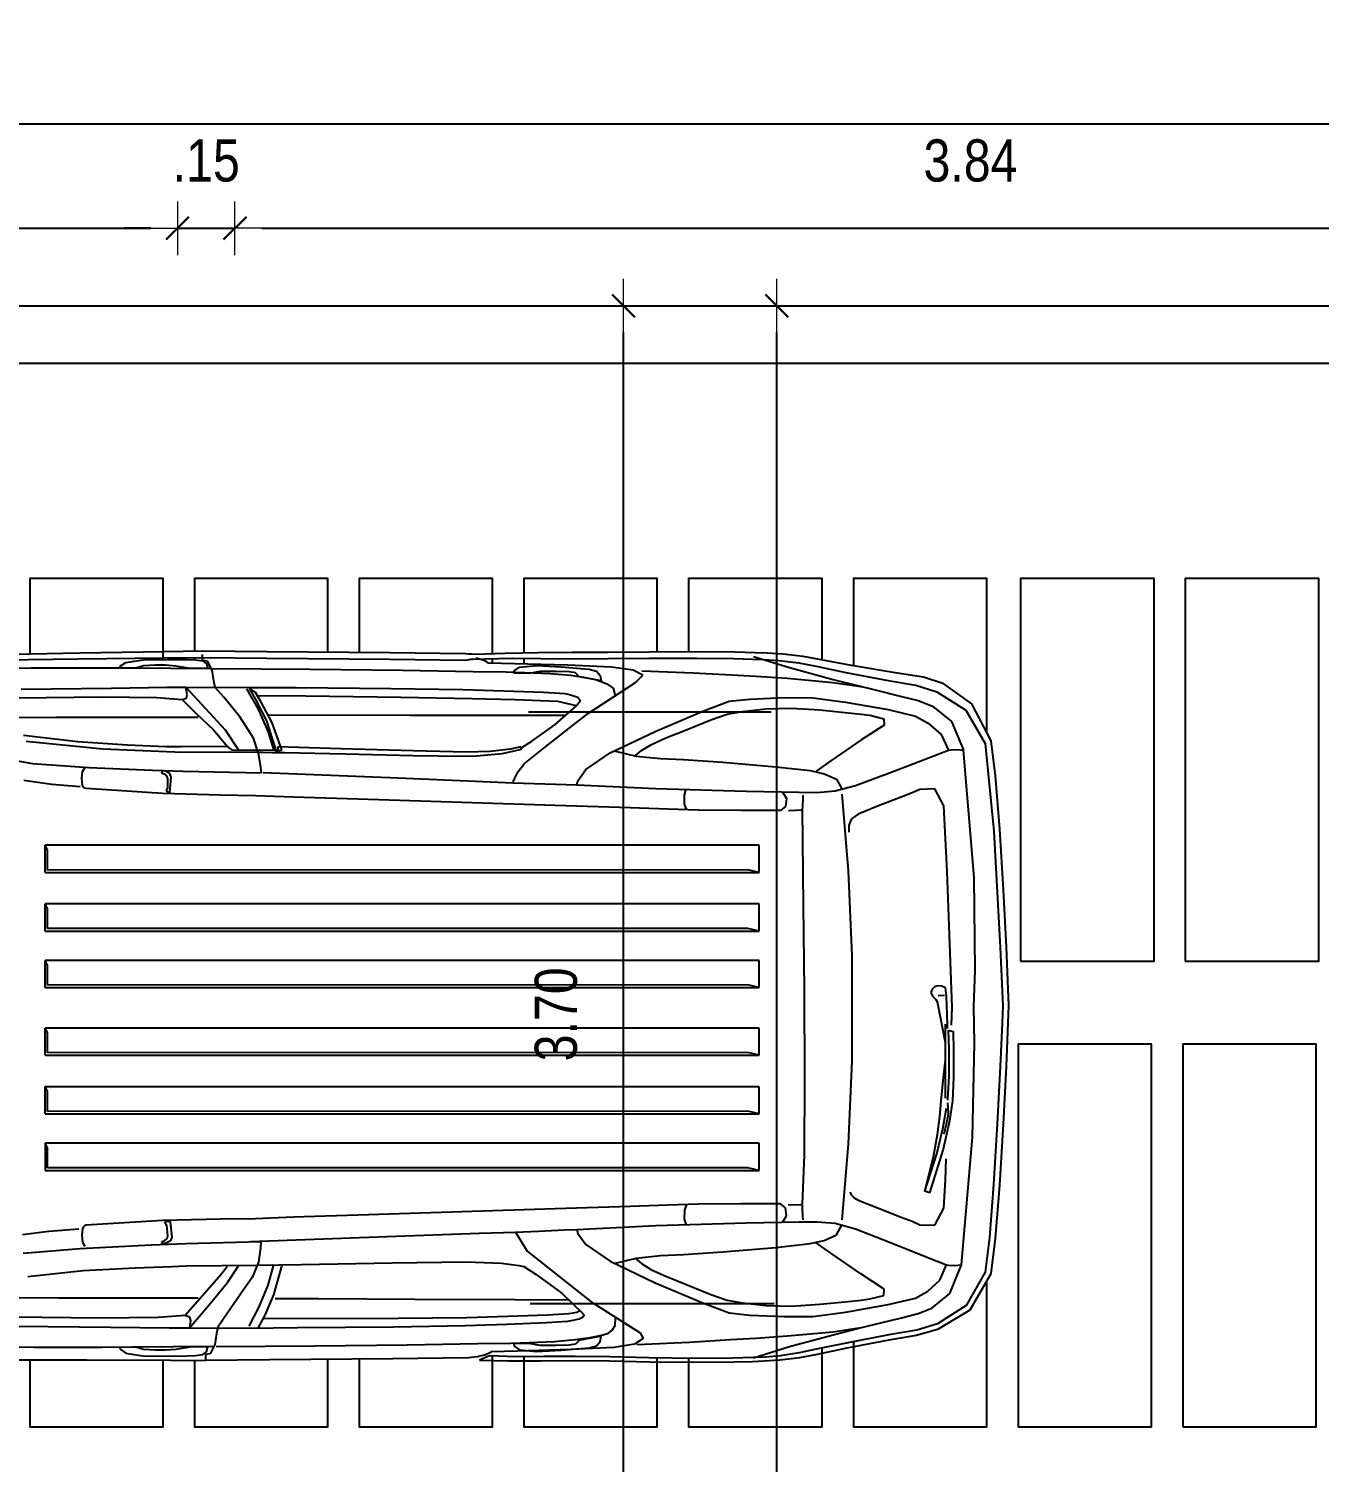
# Model space of a CAD drawing. Header units: millimetres. Extents: x -178 to 521, y -135 to 750.
# Drawn here: x -50.094 to -46.725, y 719.467 to 723.21 of the extents above; entities that cross this region are included whole.
import ezdxf

# ---------------------------------------------------------------- set-up
doc = ezdxf.new("R2010")
doc.units = ezdxf.units.MM
doc.header["$LTSCALE"] = 20
doc.header["$MEASUREMENT"] = 0
doc.header["$PDSIZE"] = -5
doc.layers.get('0').update_dxf_attribs({"linetype": 'CONTINUOUS'})
doc.layers.get('Defpoints').update_dxf_attribs({"linetype": 'CONTINUOUS'})
doc.layers.add('AR-ALV', color=5, linetype='CONTINUOUS')
doc.layers.add('COTA', color=7, linetype='CONTINUOUS')
doc.layers.add('E-Pen-C', color=4, linetype='CONTINUOUS', lineweight=15)
doc.layers.add('E-Pen-G', color=3, linetype='CONTINUOUS', lineweight=30)
doc.styles.add('F2', font='ARIALN.TTF')
doc.dimstyles.new('DIMENSION-1', dxfattribs={"dimtxt": 0.11, "dimasz": 0.07, "dimexe": 1, "dimexo": 0, "dimgap": 0.12, "dimtad": 1, "dimzin": 7, "dimdsep": 46, "dimtxsty": 'F2', "dimblk1": 'TRACO', "dimblk2": 'TRACO', "dimsah": 1, "dimcen": 1, "dimse1": 1, "dimse2": 1, "dimclrd": 256, "dimclre": 256, "dimclrt": 6, "dimadec": 0, "dimazin": 0, "dimtfac": 1, "dimtix": 1, "dimtmove": 2, "dimatfit": 3, "dimldrblk": 'TRACO', "dimfxl": 1, "dimtolj": 1, "dimtzin": 0, "dimarcsym": 0})

# ---------------------------------------------------------------- blocks, each defined once
blk = doc.blocks.new('TRACO')
at = {"layer": 'E-Pen-C'}
for p, q in [((0, 1), (0, -1)), ((-1, 0), (1, 0))]:
    blk.add_line(p, q, dxfattribs=at)
at = {"layer": 'E-Pen-G'}
blk.add_line((-0.424, -0.424), (0.424, 0.424), dxfattribs=at)
blk = doc.blocks.new('*D277')
at = {"linetype": 'Continuous', "lineweight": -2}
blk.add_line((-48.5409, 718.8567), (-48.5409, 722.4167), dxfattribs=at)
at = {"layer": 'Defpoints', "color": 0, "linetype": 'Continuous'}
for p in [(-51.1813, 722.4867), (-48.5409, 722.4867), (-49.5554, 718.7867)]:
    blk.add_point(p, dxfattribs=at)
at = {"linetype": 'Continuous', "lineweight": -2, "xscale": 0.07, "yscale": 0.07, "zscale": 0.07}
for p, rotation in [((-48.5409, 722.4867), 90), ((-48.5409, 718.7867), 270)]:
    blk.add_blockref('TRACO', p, dxfattribs=dict(at, rotation=rotation))
at = {"color": 6, "linetype": 'Continuous', "insert": (-48.7171, 720.6367), "char_height": 0.11, "attachment_point": 5, "rotation": 90, "style": 'F2'}
blk.add_mtext('\\A1;3.70', dxfattribs=at)
blk = doc.blocks.new('*D278')
at = {"linetype": 'Continuous', "lineweight": -2}
blk.add_line((-48.1412, 715.5567), (-48.1412, 722.4167), dxfattribs=at)
at = {"layer": 'Defpoints', "color": 0, "linetype": 'Continuous'}
for p in [(-49.7888, 722.4867), (-48.1412, 722.4867), (-49.5554, 715.4867)]:
    blk.add_point(p, dxfattribs=at)
at = {"linetype": 'Continuous', "lineweight": -2, "xscale": 0.07, "yscale": 0.07, "zscale": 0.07}
for p, rotation in [((-48.1412, 722.4867), 90), ((-48.1412, 715.4867), 270)]:
    blk.add_blockref('TRACO', p, dxfattribs=dict(at, rotation=rotation))
at = {"color": 6, "linetype": 'Continuous', "insert": (-48.3174, 718.9867), "char_height": 0.11, "attachment_point": 5, "rotation": 90, "style": 'F2'}
blk.add_mtext('\\A1;7.00', dxfattribs=at)
blk = doc.blocks.new('*D298')
at = {"linetype": 'Continuous', "lineweight": -2}
blk.add_line((-52.8354, 722.6891), (-49.7754, 722.6891), dxfattribs=at)
at = {"layer": 'Defpoints', "color": 0, "linetype": 'Continuous'}
for p in [(-49.7054, 722.6891), (-52.9054, 720.8367), (-49.7054, 718.6367)]:
    blk.add_point(p, dxfattribs=at)
at = {"linetype": 'Continuous', "lineweight": -2, "xscale": 0.07, "yscale": 0.07, "zscale": 0.07, "rotation": 180}
blk.add_blockref('TRACO', (-52.9054, 722.6891), dxfattribs=at)
at = {"linetype": 'Continuous', "lineweight": -2, "xscale": 0.07, "yscale": 0.07, "zscale": 0.07}
blk.add_blockref('TRACO', (-49.7054, 722.6891), dxfattribs=at)
at = {"color": 6, "linetype": 'Continuous', "insert": (-51.3054, 722.8652), "char_height": 0.11, "attachment_point": 5, "style": 'F2'}
blk.add_mtext('\\A1;3.20', dxfattribs=at)
blk = doc.blocks.new('*D299')
at = {"linetype": 'Continuous', "lineweight": -2}
for p, q in [((-49.7754, 722.6891), (-49.8454, 722.6891)), ((-49.7054, 722.6891), (-49.5554, 722.6891)), ((-49.4854, 722.6891), (-49.4154, 722.6891))]:
    blk.add_line(p, q, dxfattribs=at)
at = {"layer": 'Defpoints', "color": 0, "linetype": 'Continuous'}
for p in [(-49.5554, 722.6891), (-49.5554, 718.7867), (-49.7054, 718.6367)]:
    blk.add_point(p, dxfattribs=at)
at = {"linetype": 'Continuous', "lineweight": -2, "xscale": 0.07, "yscale": 0.07, "zscale": 0.07}
blk.add_blockref('TRACO', (-49.7054, 722.6891), dxfattribs=at)
at = {"linetype": 'Continuous', "lineweight": -2, "xscale": 0.07, "yscale": 0.07, "zscale": 0.07, "rotation": 180}
blk.add_blockref('TRACO', (-49.5554, 722.6891), dxfattribs=at)
at = {"color": 6, "linetype": 'Continuous', "insert": (-49.6304, 722.8652), "char_height": 0.11, "attachment_point": 5, "style": 'F2'}
blk.add_mtext('\\A1;.15', dxfattribs=at)
blk = doc.blocks.new('*D300')
at = {"linetype": 'Continuous', "lineweight": -2}
blk.add_line((-49.4854, 722.6891), (-45.7854, 722.6891), dxfattribs=at)
at = {"layer": 'Defpoints', "color": 0, "linetype": 'Continuous'}
for p in [(-45.7154, 722.6891), (-45.7154, 722.0867), (-49.5554, 718.7867)]:
    blk.add_point(p, dxfattribs=at)
at = {"linetype": 'Continuous', "lineweight": -2, "xscale": 0.07, "yscale": 0.07, "zscale": 0.07, "rotation": 180}
blk.add_blockref('TRACO', (-49.5554, 722.6891), dxfattribs=at)
at = {"linetype": 'Continuous', "lineweight": -2, "xscale": 0.07, "yscale": 0.07, "zscale": 0.07}
blk.add_blockref('TRACO', (-45.7154, 722.6891), dxfattribs=at)
at = {"color": 6, "linetype": 'Continuous', "insert": (-47.6354, 722.8652), "char_height": 0.11, "attachment_point": 5, "style": 'F2'}
blk.add_mtext('\\A1;3.84', dxfattribs=at)
blk = doc.blocks.new('*D316')
at = {"linetype": 'Continuous', "lineweight": -2}
blk.add_line((-70.1454, 722.9617), (-45.2854, 722.9617), dxfattribs=at)
at = {"layer": 'Defpoints', "color": 0, "linetype": 'Continuous'}
for p in [(-45.2154, 722.9617), (-70.2154, 722.4867), (-45.2154, 722.4867)]:
    blk.add_point(p, dxfattribs=at)
at = {"linetype": 'Continuous', "lineweight": -2, "xscale": 0.07, "yscale": 0.07, "zscale": 0.07, "rotation": 180}
blk.add_blockref('TRACO', (-70.2154, 722.9617), dxfattribs=at)
at = {"linetype": 'Continuous', "lineweight": -2, "xscale": 0.07, "yscale": 0.07, "zscale": 0.07}
blk.add_blockref('TRACO', (-45.2154, 722.9617), dxfattribs=at)
at = {"color": 6, "linetype": 'Continuous', "insert": (-56.5654, 723.1379), "char_height": 0.11, "attachment_point": 5, "style": 'F2'}
blk.add_mtext('\\A1;25.00', dxfattribs=at)
blk = doc.blocks.new('Austin Mini dessus')
at = {"color": 8, "flags": 128}
for points in [[(1.3693, 3.7967), (1.6304, 3.7968)], [(1.6304, 3.7968), (1.8484, 3.7979)], [(1.7313, 3.7792), (1.7757, 3.7861)], [(1.7757, 3.7861), (1.8394, 3.7873)], [(1.8394, 3.7873), (1.8918, 3.7867)], [(1.8484, 3.7979), (1.9397, 3.7986)], [(1.8918, 3.7867), (1.9135, 3.786)], [(1.9135, 3.786), (1.9326, 3.7832)], [(1.9326, 3.7832), (1.942, 3.7759)], [(2.1078, 3.7972), (1.9397, 3.7986)], [(1.9397, 3.7828), (1.9397, 3.798)], [(1.952, 3.781), (1.9397, 3.7828)], [(1.9641, 3.7571), (1.952, 3.781)], [(2.4284, 3.7942), (2.1078, 3.7972)], [(2.6259, 3.7916), (2.4284, 3.7942)], [(2.6343, 3.7911), (2.6259, 3.7916)], [(2.642, 3.7903), (2.6343, 3.7911)], [(2.649, 3.7893), (2.642, 3.7903)], [(2.6704, 3.7837), (2.649, 3.7893)], [(2.6551, 3.7981), (2.7306, 3.7997)], [(2.6814, 3.7868), (2.6551, 3.7981)], [(2.6822, 3.7782), (2.6704, 3.7837)], [(2.7507, 3.7887), (2.6814, 3.7868)], [(2.7306, 3.7997), (2.8147, 3.7991)], [(2.8237, 3.7886), (2.7507, 3.7887)], [(2.8147, 3.7991), (2.9021, 3.7984)], [(2.9048, 3.7882), (2.8237, 3.7886)], [(2.9021, 3.7984), (2.9944, 3.7997)], [(2.9951, 3.7894), (2.9048, 3.7882)], [(2.9944, 3.7997), (3.0997, 3.8021)], [(3.0966, 3.7917), (2.9951, 3.7894)], [(3.2164, 3.793), (3.0966, 3.7917)], [(3.0997, 3.8021), (3.2215, 3.8034)], [(3.316, 3.7921), (3.2164, 3.793)], [(3.2215, 3.8034), (3.3188, 3.8025)], [(3.3693, 3.7904), (3.316, 3.7921)], [(3.3188, 3.8025), (3.3675, 3.8008)], [(3.3675, 3.8008), (3.3972, 3.7998)], [(3.4015, 3.7895), (3.3693, 3.7904)], [(3.3706, 3.7916), (3.4639, 3.7624)], [(3.3972, 3.7998), (3.439, 3.7972)], [(3.4406, 3.7862), (3.4015, 3.7895)], [(3.439, 3.7972), (3.4912, 3.7905)], [(3.4894, 3.7783), (3.4406, 3.7862)], [(3.4912, 3.7905), (3.5375, 3.7819)], [(3.5375, 3.7819), (3.6147, 3.7659)], [(1.3135, 3.7616), (1.4923, 3.7636)], [(1.4923, 3.7636), (1.6691, 3.7637)], [(1.6691, 3.7637), (1.7492, 3.7633)], [(1.716, 3.7644), (1.717, 3.7694)], [(1.7576, 3.764), (1.716, 3.7644)], [(1.717, 3.7694), (1.7313, 3.7792)], [(1.7492, 3.7633), (1.9626, 3.7616)], [(1.7781, 3.7702), (1.7576, 3.764)], [(1.8082, 3.7719), (1.7781, 3.7702)], [(1.8354, 3.7719), (1.8082, 3.7719)], [(1.8622, 3.7696), (1.8354, 3.7719)], [(1.8896, 3.7653), (1.8622, 3.7696)], [(1.9022, 3.763), (1.8896, 3.7653)], [(1.9455, 3.763), (1.9022, 3.763)], [(1.942, 3.7759), (1.9455, 3.763)], [(1.9688, 3.7285), (1.9641, 3.7571)], [(1.9674, 3.7618), (2.2252, 3.7604)], [(2.2252, 3.7604), (2.4664, 3.7574)], [(2.4664, 3.7574), (2.6503, 3.7544)], [(2.6503, 3.7544), (2.7365, 3.753)], [(2.6858, 3.7757), (2.6822, 3.7782)], [(2.7538, 3.7741), (2.6858, 3.7757)], [(2.7365, 3.753), (2.7855, 3.7519)], [(2.7449, 3.7554), (2.7458, 3.7609)], [(2.7845, 3.7544), (2.7449, 3.7554)], [(2.7458, 3.7609), (2.7598, 3.7709)], [(2.8931, 3.7702), (2.7538, 3.7741)], [(2.7598, 3.7709), (2.8041, 3.7753)], [(2.8122, 3.7594), (2.7845, 3.7544)], [(2.7855, 3.7519), (2.851, 3.7488)], [(2.8041, 3.7753), (2.8678, 3.772)], [(2.8551, 3.7596), (2.8122, 3.7594)], [(2.851, 3.7488), (2.9058, 3.7442)], [(2.8891, 3.7588), (2.8551, 3.7596)], [(2.8678, 3.772), (2.9199, 3.7677)], [(2.9053, 3.7556), (2.8891, 3.7588)], [(3.0069, 3.7651), (2.8931, 3.7702)], [(2.9118, 3.7497), (2.9053, 3.7556)], [(2.9058, 3.7442), (2.9441, 3.7386)], [(2.913, 3.7465), (2.9118, 3.7497)], [(2.9725, 3.7349), (2.913, 3.7465)], [(2.9199, 3.7677), (2.9416, 3.7655)], [(2.9416, 3.7655), (2.9606, 3.76)], [(2.9606, 3.76), (2.9698, 3.7493)], [(2.9698, 3.7493), (2.9725, 3.7349)], [(3.0599, 3.7557), (3.0069, 3.7651)], [(3.0819, 3.7412), (3.0599, 3.7557)], [(3.0661, 3.7568), (3.2036, 3.7505)], [(3.2036, 3.7505), (3.3106, 3.7441)], [(3.3106, 3.7441), (3.3759, 3.7402)], [(3.4639, 3.7624), (3.5784, 3.7316)], [(3.5334, 3.7691), (3.4894, 3.7783)], [(3.6119, 3.753), (3.5334, 3.7691)], [(3.7239, 3.7317), (3.6119, 3.753)], [(3.6147, 3.7659), (3.7245, 3.7448)], [(3.7245, 3.7448), (3.7958, 3.7324)], [(1.4484, 3.7087), (1.6921, 3.7115)], [(1.6921, 3.7115), (1.8449, 3.713)], [(1.8449, 3.713), (1.8979, 3.7134)], [(1.8979, 3.7134), (2.0543, 3.714)], [(1.8979, 3.7134), (1.9484, 3.6539)], [(1.9009, 3.6943), (1.8979, 3.7134)], [(1.9715, 3.7117), (1.9688, 3.7285)], [(1.9964, 3.6756), (1.9715, 3.7117)], [(2.0537, 3.7091), (2.0796, 3.6584)], [(2.0543, 3.714), (2.1798, 3.7129)], [(2.094, 3.6816), (2.0773, 3.7122)], [(2.1798, 3.7129), (2.4309, 3.7103)], [(2.4309, 3.7103), (2.6188, 3.7069)], [(2.6188, 3.7069), (2.7259, 3.7034)], [(2.9441, 3.7386), (2.9744, 3.7329)], [(2.9469, 3.6452), (3.0743, 3.7267)], [(2.9744, 3.7329), (2.9916, 3.7274)], [(2.9916, 3.7274), (3.001, 3.7198)], [(3.001, 3.7198), (3.0087, 3.7071)], [(3.0087, 3.7071), (3.01, 3.6884)], [(3.0743, 3.7267), (3.0819, 3.7412)], [(3.3759, 3.7402), (3.4593, 3.7344)], [(3.4593, 3.7344), (3.5777, 3.7235)], [(3.5777, 3.7235), (3.6563, 3.7118)], [(3.5784, 3.7316), (3.6421, 3.7153)], [(3.6421, 3.7153), (3.6846, 3.7048)], [(3.7964, 3.7192), (3.7239, 3.7317)], [(3.7958, 3.7324), (3.8536, 3.716)], [(3.8504, 3.7028), (3.7964, 3.7192)], [(3.8536, 3.716), (3.9358, 3.6662)], [(1.4355, 3.6849), (1.6643, 3.6871)], [(1.6643, 3.6871), (1.816, 3.6859)], [(1.816, 3.6859), (1.8868, 3.6804)], [(1.8868, 3.6804), (1.8979, 3.6843)], [(1.8868, 3.6804), (1.9382, 3.6219)], [(1.8979, 3.6843), (1.9009, 3.6943)], [(2.0389, 3.6143), (1.9964, 3.6756)], [(2.0918, 3.6884), (2.2083, 3.6887)], [(2.1175, 3.6272), (2.094, 3.6816)], [(2.2083, 3.6887), (2.4426, 3.6885)], [(2.4426, 3.6885), (2.6215, 3.6864)], [(2.6215, 3.6864), (2.7286, 3.6829)], [(2.7259, 3.7034), (2.8298, 3.6998)], [(2.7286, 3.6829), (2.8326, 3.6793)], [(2.8298, 3.6998), (2.8852, 3.6963)], [(2.8326, 3.6793), (2.8879, 3.6758)], [(2.8698, 3.6229), (2.9257, 3.6769)], [(2.8852, 3.6963), (2.8995, 3.6935)], [(2.8879, 3.6758), (2.8994, 3.674)], [(2.8994, 3.674), (2.9094, 3.6722)], [(2.8995, 3.6935), (2.9148, 3.6898)], [(2.9094, 3.6722), (2.9171, 3.6679)], [(2.9148, 3.6898), (2.9254, 3.6845)], [(2.9269, 3.6823), (2.9254, 3.6845)], [(2.9257, 3.6769), (2.9271, 3.6797)], [(2.9271, 3.6797), (2.9269, 3.6823)], [(3.2381, 3.6482), (3.3067, 3.6745)], [(3.3067, 3.6745), (3.361, 3.68)], [(3.361, 3.68), (3.4507, 3.6839)], [(3.4507, 3.6839), (3.525, 3.6834)], [(3.525, 3.6834), (3.6102, 3.6722)], [(3.6102, 3.6722), (3.7219, 3.6526)], [(3.6846, 3.7048), (3.7528, 3.688)], [(3.7528, 3.688), (3.8, 3.6763)], [(3.8, 3.6763), (3.8361, 3.6624)], [(3.9251, 3.6552), (3.8504, 3.7028)], [(1.2235, 3.6328), (1.5547, 3.6348)], [(1.5547, 3.6348), (1.8149, 3.6349)], [(1.8149, 3.6349), (1.9203, 3.6346)], [(1.9484, 3.6539), (1.9968, 3.5949)], [(2.0796, 3.6584), (2.1036, 3.6021)], [(2.1218, 3.6365), (2.2347, 3.637)], [(2.2347, 3.637), (2.4865, 3.6382)], [(2.4865, 3.6382), (2.7473, 3.6393)], [(2.7473, 3.6393), (2.8869, 3.6399)], [(2.7793, 3.5129), (2.9469, 3.6452)], [(2.7871, 3.6502), (3.4246, 3.6502)], [(3.1134, 3.5955), (3.2381, 3.6482)], [(3.2592, 3.6259), (3.3014, 3.6408)], [(3.3014, 3.6408), (3.3411, 3.6477)], [(3.3411, 3.6477), (3.4025, 3.6546)], [(3.4025, 3.6546), (3.4682, 3.6568)], [(3.4682, 3.6568), (3.5432, 3.6518)], [(3.5432, 3.6518), (3.6174, 3.6446)], [(3.6174, 3.6446), (3.651, 3.6408)], [(3.651, 3.6408), (3.6741, 3.6378)], [(3.6741, 3.6378), (3.7107, 3.6285)], [(3.7219, 3.6526), (3.793, 3.6355)], [(3.793, 3.6355), (3.8251, 3.6178)], [(3.8361, 3.6624), (3.8831, 3.6237)], [(3.9748, 3.5682), (3.9251, 3.6552)], [(3.9358, 3.6662), (3.9909, 3.5714)], [(1.9382, 3.6219), (1.9794, 3.5737)], [(1.9968, 3.5949), (2.0262, 3.5518)], [(2.0615, 3.5818), (2.0389, 3.6143)], [(2.1036, 3.6021), (2.1179, 3.5483)], [(2.1391, 3.55), (2.1175, 3.6272)], [(2.8029, 3.5745), (2.8698, 3.6229)], [(2.9962, 3.5397), (3.1134, 3.5955)], [(3.1417, 3.5787), (3.1969, 3.6007)], [(3.1969, 3.6007), (3.2592, 3.6259)], [(3.7113, 3.6124), (3.6503, 3.5725)], [(3.7107, 3.6285), (3.7113, 3.6124)], [(3.8251, 3.6178), (3.8563, 3.5892)], [(3.8831, 3.6237), (3.9133, 3.5491)], [(1.4755, 3.5794), (1.6204, 3.564)], [(1.6204, 3.564), (1.7565, 3.5569)], [(1.7565, 3.5569), (1.8523, 3.5529)], [(1.9794, 3.5737), (1.9962, 3.5536)], [(2.0778, 3.5418), (2.0615, 3.5818)], [(2.7705, 3.5534), (2.8029, 3.5745)], [(3.0778, 3.5457), (3.1044, 3.562)], [(3.1044, 3.562), (3.1417, 3.5787)], [(3.6503, 3.5725), (3.5724, 3.5187)], [(3.8563, 3.5892), (3.8742, 3.5491)], [(3.9862, 3.4773), (3.9748, 3.5682)], [(3.9909, 3.5714), (4.0023, 3.48)], [(1.4635, 3.5186), (1.6129, 3.5061)], [(1.8523, 3.5529), (1.8885, 3.5517)], [(1.8885, 3.5517), (2.0756, 3.55)], [(2.0756, 3.55), (2.1906, 3.5477)], [(2.0837, 3.5046), (2.0778, 3.5418)], [(2.1906, 3.5477), (2.4267, 3.5434)], [(2.4267, 3.5434), (2.6206, 3.5411)], [(2.6206, 3.5411), (2.712, 3.5443)], [(2.712, 3.5443), (2.7579, 3.5502)], [(2.7579, 3.5502), (2.7705, 3.5534)], [(2.9326, 3.496), (2.9962, 3.5397)], [(3.0068, 3.545), (3.0636, 3.5315)], [(3.0618, 3.5326), (3.0778, 3.5457)], [(3.0636, 3.5315), (3.1275, 3.5247)], [(3.1275, 3.5247), (3.1878, 3.5219)], [(3.1878, 3.5219), (3.29, 3.5153)], [(3.5724, 3.5187), (3.5339, 3.4917)], [(3.7236, 3.4885), (3.8253, 3.5293)], [(3.8253, 3.5293), (3.8742, 3.5491)], [(3.8742, 3.5491), (3.8804, 3.5498)], [(3.8804, 3.5498), (3.8953, 3.5506)], [(3.8953, 3.5506), (3.9133, 3.5491)], [(3.9133, 3.5491), (3.9421, 3.2156)], [(1.6129, 3.5061), (1.7979, 3.497)], [(1.6169, 3.4714), (1.619, 3.4901)], [(1.619, 3.4901), (1.6245, 3.4999)], [(1.7979, 3.497), (1.8885, 3.4935)], [(1.8276, 3.494), (1.8263, 3.4879)], [(1.8263, 3.4879), (1.8336, 3.4853)], [(1.8388, 3.4912), (1.8276, 3.494)], [(1.8336, 3.4853), (1.8396, 3.4804)], [(1.8484, 3.4859), (1.8388, 3.4912)], [(1.8517, 3.4767), (1.8484, 3.4859)], [(1.8885, 3.4935), (2.0844, 3.4883)], [(2.0579, 3.4882), (2.4134, 3.475)], [(2.0844, 3.4883), (2.0837, 3.5046)], [(2.7489, 3.4635), (2.7793, 3.5129)], [(2.9113, 3.4668), (2.9326, 3.496)], [(3.29, 3.5153), (3.4288, 3.5036)], [(3.4288, 3.5036), (3.5179, 3.4935)], [(3.5179, 3.4935), (3.5549, 3.4854)], [(3.5549, 3.4854), (3.5868, 3.4709)], [(3.6368, 3.4545), (3.7236, 3.4885)], [(1.462, 3.47), (1.5309, 3.4613)], [(1.5309, 3.4613), (1.6094, 3.4548)], [(1.6186, 3.4546), (1.6169, 3.4714)], [(1.6207, 3.4502), (1.6186, 3.4546)], [(1.6242, 3.4468), (1.6207, 3.4502)], [(1.6285, 3.4452), (1.6242, 3.4468)], [(1.8272, 3.4328), (1.6285, 3.4452)], [(1.8386, 3.4462), (1.8339, 3.4369)], [(1.8409, 3.4637), (1.8386, 3.4462)], [(1.8396, 3.4804), (1.8416, 3.4732)], [(1.8416, 3.4732), (1.8409, 3.4637)], [(1.8478, 3.437), (1.8517, 3.4767)], [(2.4134, 3.475), (2.6537, 3.4666)], [(2.6537, 3.4666), (2.7489, 3.4635)], [(2.7489, 3.4635), (2.8086, 3.4608)], [(2.8086, 3.4608), (2.8767, 3.4577)], [(2.8767, 3.4577), (2.9092, 3.4563)], [(2.9092, 3.4563), (2.9113, 3.4668)], [(2.9092, 3.4563), (3.1149, 3.4465)], [(3.1149, 3.4465), (3.3513, 3.4394)], [(3.5836, 3.4404), (3.6368, 3.4545)], [(3.5868, 3.4709), (3.6013, 3.4438)], [(3.7841, 3.435), (3.8045, 3.444)], [(3.8045, 3.444), (3.8435, 3.4455)], [(3.8435, 3.4455), (3.8675, 3.4012)], [(3.9969, 3.3387), (3.9862, 3.4773)], [(4.0023, 3.48), (4.0132, 3.3405)], [(1.9786, 3.4297), (1.8272, 3.4328)], [(1.8339, 3.4369), (1.8395, 3.4349)], [(1.8395, 3.4349), (1.8452, 3.4359)], [(1.8452, 3.4359), (1.8478, 3.437)], [(2.0699, 3.4284), (1.9786, 3.4297)], [(2.1695, 3.4247), (2.0699, 3.4284)], [(2.3653, 3.4184), (2.1695, 3.4247)], [(2.6091, 3.4106), (2.3653, 3.4184)], [(2.8528, 3.4028), (2.6091, 3.4106)], [(3.1945, 3.4428), (3.1904, 3.4299)], [(3.1904, 3.4299), (3.1906, 3.4059)], [(3.3513, 3.4394), (3.4895, 3.4367)], [(3.4471, 3.4365), (3.4563, 3.4213)], [(3.4563, 3.4213), (3.4534, 3.4004)], [(3.4895, 3.4367), (3.5356, 3.4366)], [(3.4973, 3.4027), (3.4982, 3.4219)], [(3.4982, 3.4219), (3.4986, 3.4312)], [(3.5356, 3.4366), (3.5836, 3.4404)], [(3.6013, 3.4314), (3.6181, 3.2335)], [(3.6968, 3.4013), (3.756, 3.4243)], [(3.756, 3.4243), (3.7841, 3.435)], [(3.0481, 3.3965), (2.8528, 3.4028)], [(3.147, 3.3929), (3.0481, 3.3965)], [(3.2267, 3.3909), (3.147, 3.3929)], [(3.1906, 3.4059), (3.1955, 3.3932)], [(3.3378, 3.39), (3.2267, 3.3909)], [(3.4403, 3.3899), (3.3378, 3.39)], [(3.4534, 3.4004), (3.4403, 3.3899)], [(3.4605, 3.391), (3.4969, 3.3921)], [(3.4969, 3.3921), (3.4973, 3.4027)], [(3.4984, 3.3906), (3.5032, 3.2619)], [(3.6261, 3.3671), (3.6334, 3.3741)], [(3.6334, 3.3741), (3.6439, 3.38)], [(3.6439, 3.38), (3.6968, 3.4013)], [(3.8675, 3.4012), (3.8692, 3.3713)], [(3.8692, 3.3713), (3.8712, 3.3271)], [(3.6215, 3.3593), (3.6261, 3.3671)], [(3.8294, 3.3605), (3.8176, 3.3569)], [(3.8176, 3.3569), (3.8402, 3.2669)], [(3.8176, 3.3569), (3.8491, 3.259)], [(3.8656, 3.2467), (3.8294, 3.3605)], [(4.0064, 3.181), (3.9969, 3.3387)], [(4.0132, 3.3405), (4.0227, 3.1819)], [(1.521, 3.3024), (3.3849, 3.3024)], [(1.521, 3.2314), (1.521, 3.3024)], [(3.3552, 3.2953), (1.5269, 3.296)], [(1.5269, 3.296), (1.5269, 3.2434)], [(3.3849, 3.3024), (3.3552, 3.2953)], [(3.3849, 3.3024), (3.3849, 3.2314)], [(3.8712, 3.3271), (3.8736, 3.2722)], [(3.5032, 3.2619), (3.5043, 3.0618)], [(3.8402, 3.2669), (3.8508, 3.2084)], [(3.8491, 3.259), (3.8648, 3.1939)], [(1.5269, 3.2434), (1.521, 3.2314)], [(3.3849, 3.2314), (1.521, 3.2314)], [(3.6181, 3.2335), (3.6277, 3.0159)], [(3.8822, 3.1732), (3.8656, 3.2467)], [(3.8508, 3.2084), (3.8565, 3.1612)], [(3.8648, 3.1939), (3.8741, 3.1401)], [(3.868, 3.2065), (3.8741, 3.1805)], [(3.9421, 3.2156), (3.9474, 2.9699)], [(4.0227, 3.1819), (4.0303, 3.0312)], [(1.521, 3.1548), (3.3849, 3.1548)], [(1.521, 3.1548), (3.3849, 3.1548)], [(1.521, 3.1548), (1.521, 3.0837)], [(3.3552, 3.1477), (1.5269, 3.1484)], [(1.5269, 3.1484), (1.5269, 3.0958)], [(3.3849, 3.1548), (3.3552, 3.1477)], [(3.3849, 3.1548), (3.3849, 3.0838)], [(3.8565, 3.1612), (3.8604, 3.1213)], [(3.8741, 3.1805), (3.8782, 3.1603)], [(3.8797, 3.1523), (3.8778, 3.1263)], [(3.8782, 3.1603), (3.8797, 3.1523)], [(3.8893, 3.1208), (3.8822, 3.1732)], [(4.0139, 3.0308), (4.0064, 3.181)], [(3.8604, 3.1213), (3.8653, 3.0676)], [(3.8718, 3.1136), (3.8718, 3.0663)], [(3.8772, 3.1193), (3.8773, 3.1186)], [(3.8773, 3.1186), (3.8774, 3.1179)], [(3.8774, 3.1179), (3.8775, 3.1172)], [(3.8775, 3.1172), (3.8809, 3.056)], [(3.8927, 3.0595), (3.8893, 3.1208)], [(1.5269, 3.0958), (1.521, 3.0837)], [(3.3849, 3.0838), (1.521, 3.0838)], [(3.5043, 3.0618), (3.503, 2.8311)], [(3.8653, 3.0676), (3.8715, 3.0137)], [(3.8718, 3.0663), (3.8715, 2.9763)], [(3.8809, 3.056), (3.8809, 2.9867)], [(3.8927, 2.9903), (3.8927, 3.0595)], [(1.521, 3.0018), (3.3849, 3.0018)], [(1.521, 3.0018), (1.521, 2.9307)], [(1.521, 3.0017), (3.3849, 3.0017)], [(3.3552, 2.9947), (1.5269, 2.9954)], [(1.5269, 2.9954), (1.5269, 2.9427)], [(3.3849, 3.0017), (3.3552, 2.9947)], [(3.3849, 3.0018), (3.3849, 2.9307)], [(3.6277, 3.0159), (3.6279, 2.8795)], [(4.019, 2.9175), (4.0139, 3.0308)], [(4.0303, 3.0312), (4.0353, 2.9173)], [(3.8717, 2.9689), (3.8581, 2.9022)], [(3.8715, 2.9763), (3.8713, 2.9207)], [(3.8809, 2.9867), (3.8793, 2.9363)], [(3.8911, 2.9399), (3.8927, 2.9903)], [(3.9474, 2.9699), (3.9456, 2.8742)], [(1.5269, 2.9427), (1.521, 2.9307)], [(3.3849, 2.9307), (1.521, 2.9307)], [(3.8763, 2.9214), (3.8745, 2.8469)], [(3.8764, 2.9319), (3.8763, 2.9214)], [(3.8793, 2.9363), (3.8911, 2.9399)], [(3.8871, 2.9232), (3.8888, 2.876)], [(3.8581, 2.9022), (3.8521, 2.8707)], [(4.0208, 2.8728), (4.019, 2.9175)], [(4.0353, 2.9173), (4.0372, 2.8721)], [(3.6279, 2.8795), (3.6277, 2.7413)], [(3.8333, 2.8378), (3.8378, 2.8476)], [(3.8378, 2.8476), (3.8458, 2.8564)], [(3.8458, 2.8564), (3.8507, 2.8629)], [(3.8521, 2.8707), (3.8507, 2.8629)], [(3.8688, 2.8456), (3.8527, 2.8468)], [(3.8745, 2.8469), (3.8712, 2.8257)], [(3.8888, 2.876), (3.8844, 2.7575)], [(3.9456, 2.8742), (3.9489, 2.78)], [(4.0141, 2.7205), (4.0208, 2.8728)], [(4.0372, 2.8721), (4.0353, 2.829)], [(1.521, 2.8252), (3.3849, 2.8252)], [(1.521, 2.8252), (3.3849, 2.8252)], [(1.521, 2.8252), (1.521, 2.7541)], [(3.3552, 2.8181), (1.5269, 2.8188)], [(1.5269, 2.8188), (1.5269, 2.7662)], [(3.3849, 2.8252), (3.3552, 2.8181)], [(3.3849, 2.8252), (3.3849, 2.7542)], [(3.503, 2.8311), (3.5007, 2.6103)], [(3.8369, 2.8289), (3.8333, 2.8378)], [(3.8449, 2.8226), (3.8369, 2.8289)], [(3.8518, 2.8207), (3.8449, 2.8226)], [(3.8621, 2.821), (3.8518, 2.8207)], [(3.8712, 2.8257), (3.8621, 2.821)], [(4.0353, 2.829), (4.0303, 2.7187)], [(3.9489, 2.78), (3.9462, 2.5372)], [(1.5269, 2.7662), (1.521, 2.7541)], [(3.3849, 2.7542), (1.521, 2.7542)], [(3.6277, 2.7413), (3.6181, 2.5203)], [(3.8844, 2.7575), (3.8754, 2.5224)], [(3.9974, 2.4164), (4.0141, 2.7205)], [(4.0303, 2.7187), (4.0227, 2.5701)], [(1.521, 2.6777), (3.3849, 2.6777)], [(1.521, 2.6777), (1.521, 2.6065)], [(1.521, 2.6776), (3.3849, 2.6776)], [(3.3552, 2.6705), (1.5269, 2.6712)], [(1.5269, 2.6712), (1.5269, 2.6186)], [(3.3849, 2.6776), (3.3552, 2.6705)], [(3.3849, 2.6777), (3.3849, 2.6066)], [(1.5269, 2.6186), (1.521, 2.6065)], [(3.3849, 2.6066), (1.521, 2.6066)], [(3.5007, 2.6103), (3.4987, 2.4401)], [(4.0227, 2.5701), (4.0132, 2.4114)], [(1.521, 2.5246), (3.3849, 2.5246)], [(1.521, 2.5246), (3.3849, 2.5246)], [(1.521, 2.5246), (1.521, 2.4535)], [(3.3552, 2.5175), (1.5269, 2.5182)], [(1.5269, 2.5182), (1.5269, 2.4656)], [(3.3849, 2.5246), (3.3552, 2.5175)], [(3.3849, 2.5246), (3.3849, 2.4536)], [(3.6181, 2.5203), (3.6013, 2.3205)], [(3.8754, 2.5224), (3.8675, 2.3507)], [(3.9462, 2.5372), (3.9187, 2.2052)], [(1.5269, 2.4656), (1.521, 2.4535)], [(3.3849, 2.4536), (1.521, 2.4536)], [(3.4987, 2.4401), (3.4984, 2.3614)], [(3.6192, 2.401), (3.619, 2.419)], [(3.6261, 2.3848), (3.6192, 2.401)], [(3.9754, 2.1881), (3.9974, 2.4164)], [(4.0132, 2.4114), (4.0023, 2.272)], [(3.147, 2.3596), (3.0481, 2.356)], [(3.2267, 2.3616), (3.147, 2.3596)], [(3.1892, 2.3465), (3.1942, 2.3592)], [(3.3378, 2.3625), (3.2267, 2.3616)], [(3.4403, 2.3625), (3.3378, 2.3625)], [(3.4534, 2.352), (3.4403, 2.3625)], [(3.462, 2.3625), (3.4984, 2.3614)], [(3.4984, 2.3614), (3.4988, 2.3509)], [(3.6439, 2.372), (3.6261, 2.3848)], [(3.6968, 2.3507), (3.6439, 2.372)], [(1.9786, 2.3223), (1.8272, 2.3184)], [(2.0699, 2.3241), (1.9786, 2.3223)], [(2.1695, 2.3277), (2.0699, 2.3241)], [(2.3653, 2.3341), (2.1695, 2.3277)], [(2.6091, 2.3418), (2.3653, 2.3341)], [(2.8528, 2.3496), (2.6091, 2.3418)], [(3.0481, 2.356), (2.8528, 2.3496)], [(3.189, 2.3226), (3.1892, 2.3465)], [(3.1931, 2.3097), (3.189, 2.3226)], [(3.4471, 2.3159), (3.4563, 2.3312)], [(3.4563, 2.3312), (3.4534, 2.352)], [(3.4988, 2.3509), (3.4997, 2.3317)], [(3.4997, 2.3317), (3.5002, 2.3223)], [(3.756, 2.3277), (3.6968, 2.3507)], [(3.7841, 2.317), (3.756, 2.3277)], [(3.8675, 2.3507), (3.8435, 2.3065)], [(1.4655, 2.2834), (1.5384, 2.2936)], [(1.5384, 2.2936), (1.6121, 2.3001)], [(1.6186, 2.2962), (1.6169, 2.2793)], [(1.6207, 2.3005), (1.6186, 2.2962)], [(1.6242, 2.304), (1.6207, 2.3005)], [(1.6285, 2.3056), (1.6242, 2.304)], [(1.8272, 2.3184), (1.6285, 2.3056)], [(1.8366, 2.3114), (1.8412, 2.3145)], [(1.8403, 2.3032), (1.8366, 2.3114)], [(1.8402, 2.2793), (1.8406, 2.2877)], [(1.8406, 2.2877), (1.8403, 2.3032)], [(1.8412, 2.3145), (1.8449, 2.3155)], [(1.8449, 2.3155), (1.8464, 2.3155)], [(1.8464, 2.3155), (1.8503, 2.2758)], [(2.4428, 2.2777), (2.6647, 2.2869)], [(2.6647, 2.2869), (2.7418, 2.2903)], [(2.7418, 2.2903), (2.9092, 2.2957)], [(2.7431, 2.2881), (2.7462, 2.2798)], [(2.9092, 2.2957), (3.1149, 2.3055)], [(2.9092, 2.2957), (2.9113, 2.2851)], [(2.9113, 2.2851), (2.9326, 2.256)], [(3.1149, 2.3055), (3.3513, 2.3125)], [(3.3513, 2.3125), (3.4895, 2.3152)], [(3.4895, 2.3152), (3.5356, 2.3154)], [(3.5356, 2.3154), (3.5836, 2.3116)], [(3.5836, 2.3116), (3.6368, 2.2975)], [(3.5868, 2.2811), (3.6013, 2.3081)], [(3.6368, 2.2975), (3.725, 2.2641)], [(3.8045, 2.308), (3.7841, 2.317)], [(3.8435, 2.3065), (3.8045, 2.308)], [(1.4881, 2.2396), (1.6349, 2.2506)], [(1.6169, 2.2793), (1.619, 2.2606)], [(1.619, 2.2606), (1.6245, 2.2509)], [(1.6349, 2.2506), (1.8016, 2.2577)], [(1.8016, 2.2577), (1.881, 2.2603)], [(1.825, 2.2645), (1.8322, 2.2671)], [(1.8262, 2.2584), (1.825, 2.2645)], [(1.8375, 2.2613), (1.8262, 2.2584)], [(1.8322, 2.2671), (1.8383, 2.272)], [(1.847, 2.2665), (1.8375, 2.2613)], [(1.8383, 2.272), (1.8402, 2.2793)], [(1.8503, 2.2758), (1.847, 2.2665)], [(1.881, 2.2603), (2.0858, 2.2644)], [(2.0844, 2.2494), (2.0784, 2.2142)], [(2.0858, 2.2644), (2.0844, 2.2494)], [(2.0905, 2.2638), (2.4428, 2.2777)], [(2.7462, 2.2798), (2.7556, 2.2611)], [(2.7556, 2.2611), (2.7718, 2.2409)], [(2.9326, 2.256), (2.9962, 2.2123)], [(3.29, 2.2366), (3.4288, 2.2483)], [(3.4288, 2.2483), (3.5179, 2.2584)], [(3.5179, 2.2584), (3.5549, 2.2666)], [(3.5724, 2.2333), (3.5339, 2.2602)], [(3.5549, 2.2666), (3.5868, 2.2811)], [(3.725, 2.2641), (3.8293, 2.2244)], [(4.0023, 2.272), (3.9909, 2.1805)], [(1.3891, 2.2224), (1.4881, 2.2396)], [(1.6721, 2.2014), (1.8808, 2.2103)], [(1.8808, 2.2103), (2.0035, 2.2094)], [(2.0035, 2.2094), (2.0815, 2.2103)], [(2.0784, 2.2142), (2.0651, 2.1737)], [(2.0815, 2.2103), (2.0895, 2.2105)], [(2.0895, 2.2105), (2.1118, 2.2109)], [(2.0987, 2.1289), (2.1242, 2.2089)], [(2.1118, 2.2109), (2.1463, 2.2115)], [(2.1242, 2.2089), (2.1389, 2.2041)], [(2.1463, 2.2115), (2.305, 2.215)], [(2.305, 2.215), (2.4809, 2.219)], [(2.4809, 2.219), (2.6134, 2.2208)], [(2.6213, 2.2106), (2.4818, 2.2073)], [(2.6134, 2.2208), (2.6469, 2.2196)], [(2.6829, 2.2085), (2.6213, 2.2106)], [(2.6469, 2.2196), (2.7143, 2.2143)], [(2.7355, 2.2029), (2.6829, 2.2085)], [(2.7143, 2.2143), (2.7654, 2.2024)], [(2.7718, 2.2409), (2.8239, 2.1987)], [(2.9962, 2.2123), (3.1134, 2.1564)], [(3.0068, 2.207), (3.0636, 2.2205)], [(3.0618, 2.2194), (3.0778, 2.2063)], [(3.0636, 2.2205), (3.1275, 2.2272)], [(3.1275, 2.2272), (3.1878, 2.23)], [(3.1878, 2.23), (3.29, 2.2366)], [(3.6503, 2.1795), (3.5724, 2.2333)], [(3.8293, 2.2244), (3.8797, 2.2052)], [(1.606, 2.1833), (1.4643, 2.1668)], [(1.4713, 2.1819), (1.6721, 2.2014)], [(1.7357, 2.1921), (1.606, 2.1833)], [(1.8362, 2.1961), (1.7357, 2.1921)], [(1.8766, 2.1969), (1.8362, 2.1961)], [(1.9967, 2.1959), (1.8766, 2.1969)], [(1.961, 2.1517), (1.9967, 2.1959)], [(1.9914, 2.152), (2.0269, 2.2058)], [(2.0102, 2.2055), (1.9967, 2.1959)], [(2.1294, 2.2062), (2.0102, 2.2055)], [(2.0651, 2.1737), (2.0297, 2.1186)], [(2.1021, 2.1554), (2.1177, 2.2065)], [(2.1389, 2.2041), (2.1134, 2.1336)], [(2.128, 2.1963), (2.1294, 2.2062)], [(2.2935, 2.2014), (2.128, 2.1963)], [(2.4818, 2.2073), (2.2935, 2.2014)], [(2.7627, 2.1969), (2.7355, 2.2029)], [(2.7654, 2.2024), (2.7627, 2.1969)], [(2.763, 2.2003), (2.7912, 2.1821)], [(2.7912, 2.1821), (2.8517, 2.139)], [(2.8239, 2.1987), (2.9002, 2.139)], [(3.0778, 2.2063), (3.1044, 2.19)], [(3.1044, 2.19), (3.1417, 2.1733)], [(3.1417, 2.1733), (3.1969, 2.1512)], [(3.7113, 2.1396), (3.6503, 2.1795)], [(3.8604, 2.1645), (3.8797, 2.2052)], [(3.8797, 2.2052), (3.8859, 2.2044)], [(3.8859, 2.2044), (3.9007, 2.2036)], [(3.8872, 2.13), (3.9187, 2.2052)], [(3.9007, 2.2036), (3.9187, 2.2052)], [(3.9249, 2.1008), (3.9754, 2.1881)], [(3.9909, 2.1805), (3.9406, 2.0845)], [(1.9146, 2.1086), (1.961, 2.1517)], [(1.9396, 2.0961), (1.9914, 2.152)], [(2.0769, 2.098), (2.1021, 2.1554)], [(2.1134, 2.1336), (2.085, 2.08)], [(2.8517, 2.139), (2.9088, 2.0884)], [(2.9002, 2.139), (2.9394, 2.1086)], [(3.1134, 2.1564), (3.2381, 2.1037)], [(3.1969, 2.1512), (3.2592, 2.1261)], [(3.7107, 2.1235), (3.7113, 2.1396)], [(3.793, 2.1165), (3.8265, 2.1348)], [(3.8265, 2.1348), (3.8604, 2.1645)], [(1.216, 2.1209), (1.5491, 2.1189)], [(1.5491, 2.1189), (1.8129, 2.1188)], [(1.8129, 2.1188), (1.9203, 2.1191)], [(1.8792, 2.0733), (1.9146, 2.1086)], [(1.8882, 2.0405), (1.9396, 2.0961)], [(2.0297, 2.1186), (1.9872, 2.0669)], [(2.0471, 2.045), (2.0769, 2.098)], [(2.0692, 2.0713), (2.0987, 2.1289)], [(2.1047, 2.1129), (2.4742, 2.1134)], [(2.4742, 2.1134), (2.7383, 2.1137)], [(2.7383, 2.1137), (2.8794, 2.1139)], [(2.7825, 2.1047), (3.4166, 2.1047)], [(2.9394, 2.1086), (3.062, 2.0282)], [(3.2381, 2.1037), (3.3067, 2.0774)], [(3.2592, 2.1261), (3.3014, 2.1112)], [(3.3014, 2.1112), (3.3411, 2.1043)], [(3.3411, 2.1043), (3.4025, 2.0974)], [(3.4025, 2.0974), (3.4682, 2.0952)], [(3.4682, 2.0952), (3.5432, 2.1001)], [(3.5432, 2.1001), (3.6174, 2.1074)], [(3.6102, 2.0798), (3.7219, 2.0993)], [(3.6174, 2.1074), (3.651, 2.1112)], [(3.651, 2.1112), (3.6741, 2.1142)], [(3.6741, 2.1142), (3.7107, 2.1235)], [(3.7219, 2.0993), (3.793, 2.1165)], [(3.8375, 2.0902), (3.8872, 2.13)], [(3.8485, 2.0526), (3.9249, 2.1008)], [(1.4497, 2.0682), (1.6696, 2.0663)], [(1.6696, 2.0663), (1.8124, 2.0677)], [(1.8124, 2.0677), (1.8792, 2.0733)], [(1.8792, 2.0733), (1.8898, 2.0695)], [(1.8917, 2.0596), (1.8882, 2.0405)], [(1.8898, 2.0695), (1.8917, 2.0596)], [(1.9872, 2.0669), (1.9647, 2.0412)], [(2.0542, 2.0453), (2.0692, 2.0713)], [(2.085, 2.08), (2.0706, 2.0548)], [(2.0774, 2.0623), (2.2014, 2.0637)], [(2.2014, 2.0637), (2.4493, 2.0668)], [(2.4493, 2.0668), (2.6356, 2.0705)], [(2.6356, 2.0705), (2.7481, 2.0732)], [(2.7481, 2.0732), (2.8587, 2.0775)], [(2.8587, 2.0775), (2.9076, 2.0883)], [(2.8776, 2.0574), (2.8901, 2.0597)], [(2.8901, 2.0597), (2.9115, 2.0664)], [(2.9122, 2.0845), (2.9088, 2.0884)], [(2.9115, 2.0664), (2.9182, 2.0768)], [(2.9154, 2.0806), (2.9122, 2.0845)], [(2.9182, 2.0768), (2.9154, 2.0806)], [(3.0039, 2.0429), (3.008, 2.0596)], [(3.3067, 2.0774), (3.361, 2.072)], [(3.361, 2.072), (3.4507, 2.0681)], [(3.4507, 2.0681), (3.525, 2.0686)], [(3.525, 2.0686), (3.6102, 2.0798)], [(3.6846, 2.0471), (3.7528, 2.064)], [(3.7528, 2.064), (3.8, 2.0757)], [(3.8, 2.0757), (3.8375, 2.0902)], [(3.9406, 2.0845), (3.8672, 2.0324)], [(1.4588, 2.0461), (1.6944, 2.0429)], [(1.6944, 2.0429), (1.839, 2.0411)], [(1.839, 2.0411), (1.8882, 2.0405)], [(1.8882, 2.0405), (2.0521, 2.0412)], [(1.9618, 2.0246), (1.9568, 1.9964)], [(1.9647, 2.0412), (1.9618, 2.0246)], [(2.0521, 2.0412), (2.1763, 2.0418)], [(2.0706, 2.0548), (2.0542, 2.0453)], [(2.1763, 2.0418), (2.4248, 2.0438)], [(2.4248, 2.0438), (2.6113, 2.0468)], [(2.6113, 2.0468), (2.7183, 2.0504)], [(2.7183, 2.0504), (2.8223, 2.0539)], [(2.8223, 2.0539), (2.8776, 2.0574)], [(2.9725, 2.0244), (2.913, 2.0128)], [(2.9574, 2.0204), (2.9729, 2.0257)], [(2.9698, 2.01), (2.9725, 2.0244)], [(2.9729, 2.0257), (2.9874, 2.0323)], [(2.9874, 2.0323), (3.0039, 2.0429)], [(3.062, 2.0282), (3.0814, 2.0091)], [(3.4593, 2.0176), (3.5777, 2.0285)], [(3.5777, 2.0285), (3.6563, 2.0402)], [(3.5784, 2.0204), (3.6421, 2.0366)], [(3.6114, 2.0021), (3.722, 2.0234)], [(3.6421, 2.0366), (3.6846, 2.0471)], [(3.722, 2.0234), (3.7937, 2.0359)], [(3.7937, 2.0359), (3.8485, 2.0526)], [(3.8672, 2.0324), (3.8141, 2.0148)], [(1.3059, 1.9922), (1.4847, 1.9901)], [(1.4847, 1.9901), (1.6616, 1.9901)], [(1.6616, 1.9901), (1.7416, 1.9904)], [(1.7576, 1.9915), (1.716, 1.9911)], [(1.716, 1.9911), (1.717, 1.9861)], [(1.717, 1.9861), (1.7313, 1.9762)], [(1.7416, 1.9904), (1.9551, 1.9922)], [(1.7781, 1.9852), (1.7576, 1.9915)], [(1.8082, 1.9835), (1.7781, 1.9852)], [(1.8622, 1.9859), (1.8354, 1.9836)], [(1.8896, 1.9901), (1.8622, 1.9859)], [(1.9022, 1.9924), (1.8896, 1.9901)], [(1.9455, 1.9924), (1.9022, 1.9924)], [(1.942, 1.9796), (1.9455, 1.9924)], [(1.9568, 1.9964), (1.9445, 1.9728)], [(1.9551, 1.9922), (2.2129, 1.9935)], [(2.2129, 1.9935), (2.454, 1.9966)], [(2.454, 1.9966), (2.638, 1.9996)], [(2.638, 1.9996), (2.7242, 2.001)], [(2.7242, 2.001), (2.7732, 2.0021)], [(2.7845, 2.0049), (2.7449, 2.0039)], [(2.7449, 2.0039), (2.7458, 1.9984)], [(2.7458, 1.9984), (2.7598, 1.9884)], [(2.7598, 1.9884), (2.8041, 1.984)], [(2.7732, 2.0021), (2.8386, 2.0052)], [(2.8122, 1.9999), (2.7845, 2.0049)], [(2.8041, 1.984), (2.8678, 1.9873)], [(2.8551, 1.9997), (2.8122, 1.9999)], [(2.8386, 2.0052), (2.8935, 2.0098)], [(2.8891, 2.0005), (2.8551, 1.9997)], [(2.8678, 1.9873), (2.9199, 1.9916)], [(2.9993, 1.9886), (2.8855, 1.9835)], [(2.9053, 2.0037), (2.8891, 2.0005)], [(2.8935, 2.0098), (2.9302, 2.0151)], [(2.9118, 2.0096), (2.9053, 2.0037)], [(2.913, 2.0128), (2.9118, 2.0096)], [(2.9199, 1.9916), (2.9416, 1.9938)], [(2.9302, 2.0151), (2.9574, 2.0204)], [(2.9416, 1.9938), (2.9606, 1.9993)], [(2.9606, 1.9993), (2.9698, 2.01)], [(3.0563, 1.9962), (2.9993, 1.9886)], [(3.0814, 2.0091), (3.0563, 1.9962)], [(3.0784, 1.9981), (3.2127, 2.0036)], [(3.2127, 2.0036), (3.3138, 2.0086)], [(3.3138, 2.0086), (3.3759, 2.0118)], [(3.3706, 1.9603), (3.4639, 1.9896)], [(3.3759, 2.0118), (3.4593, 2.0176)], [(3.4639, 1.9896), (3.5784, 2.0204)], [(3.4886, 1.9776), (3.5337, 1.986)], [(3.5337, 1.986), (3.6114, 2.0021)], [(3.6262, 1.9845), (3.5466, 1.9696)], [(3.7404, 2.0035), (3.6262, 1.9845)], [(3.8141, 2.0148), (3.7404, 2.0035)], [(1.3452, 1.9705), (1.6075, 1.9666)], [(1.6114, 1.9519), (1.3518, 1.9569)], [(1.6075, 1.9666), (1.8305, 1.9642)], [(1.8317, 1.9484), (1.6114, 1.9519)], [(1.7313, 1.9762), (1.7757, 1.9693)], [(1.7757, 1.9693), (1.8394, 1.9681)], [(1.8354, 1.9836), (1.8082, 1.9835)], [(1.8305, 1.9642), (1.9317, 1.9633)], [(1.9317, 1.9469), (1.8317, 1.9484)], [(1.8394, 1.9681), (1.8918, 1.9688)], [(1.8918, 1.9688), (1.9135, 1.9694)], [(1.9135, 1.9694), (1.9326, 1.9722)], [(1.9321, 1.971), (1.9317, 1.9551)], [(1.9317, 1.9633), (2.0998, 1.9648)], [(2.1, 1.9484), (1.9317, 1.9469)], [(1.9445, 1.9728), (1.9321, 1.971)], [(1.9326, 1.9722), (1.942, 1.9796)], [(2.0998, 1.9648), (2.4205, 1.9678)], [(2.421, 1.9514), (2.1, 1.9484)], [(2.4205, 1.9678), (2.618, 1.9704)], [(2.6186, 1.954), (2.421, 1.9514)], [(2.618, 1.9704), (2.6248, 1.9694)], [(2.627, 1.9542), (2.6186, 1.954)], [(2.6248, 1.9694), (2.6309, 1.9675)], [(2.6353, 1.9546), (2.627, 1.9542)], [(2.6309, 1.9675), (2.6377, 1.9674)], [(2.6436, 1.9556), (2.6353, 1.9546)], [(2.6377, 1.9674), (2.6698, 1.9667)], [(2.7208, 1.9527), (2.6436, 1.9556)], [(2.6644, 1.9706), (2.6452, 1.9652)], [(2.675, 1.9758), (2.6644, 1.9706)], [(2.6698, 1.9667), (2.7401, 1.9651)], [(2.6783, 1.978), (2.675, 1.9758)], [(2.7462, 1.9796), (2.6783, 1.978)], [(2.808, 1.9509), (2.7208, 1.9527)], [(2.7401, 1.9651), (2.8147, 1.9659)], [(2.8855, 1.9835), (2.7462, 1.9796)], [(2.8968, 1.9503), (2.808, 1.9509)], [(2.8147, 1.9659), (2.8968, 1.9668)], [(2.8968, 1.9668), (2.9905, 1.9663)], [(2.9905, 1.9499), (2.8968, 1.9503)], [(2.9905, 1.9663), (3.0983, 1.9654)], [(3.0983, 1.949), (2.9905, 1.9499)], [(3.0983, 1.9654), (3.2215, 1.965)], [(3.2215, 1.9486), (3.0983, 1.949)], [(3.2215, 1.965), (3.3188, 1.9659)], [(3.3211, 1.9494), (3.2215, 1.9486)], [(3.3188, 1.9659), (3.3675, 1.9676)], [(3.3742, 1.9509), (3.3211, 1.9494)], [(3.3675, 1.9676), (3.3972, 1.9685)], [(3.4063, 1.9517), (3.3742, 1.9509)], [(3.3972, 1.9685), (3.4375, 1.9711)], [(3.448, 1.9543), (3.4063, 1.9517)], [(3.4375, 1.9711), (3.4886, 1.9776)], [(3.5003, 1.961), (3.448, 1.9543)], [(3.5466, 1.9696), (3.5003, 1.961)]]:
    blk.add_lwpolyline(points, dxfattribs=at)

msp = doc.modelspace()

# ---------------------------------------------------------------- linework, layer by layer
at = {"layer": 'AR-ALV', "color": 8, "linetype": 'Continuous'}
for points in [[(-49.7431, 721.5633), (-49.7431, 721.775), (-50.0914, 721.775), (-50.0914, 721.5771)], [(-49.313, 721.5817), (-49.313, 721.775), (-49.6613, 721.775), (-49.6613, 721.5843)], [(-48.883, 721.5777), (-48.883, 721.775), (-49.2313, 721.775), (-49.2313, 721.581)], [(-48.4529, 721.5826), (-48.4529, 721.775), (-48.8013, 721.775), (-48.8013, 721.5799)], [(-48.0229, 721.5614), (-48.0229, 721.775), (-48.3712, 721.775), (-48.3712, 721.5829)], [(-47.5928, 721.3732), (-47.5928, 721.775), (-47.9412, 721.775), (-47.9412, 721.5463)], [(-49.6613, 721.5681), (-49.6613, 721.5622)], [(-48.883, 721.5533), (-48.883, 721.5653)], [(-48.8013, 721.5661), (-48.8013, 721.5513)], [(-47.9412, 719.7822), (-47.9412, 719.5598), (-47.5928, 719.5598), (-47.5928, 719.9402)], [(-48.3712, 719.7388), (-48.3712, 719.5598), (-48.0229, 719.5598), (-48.0229, 719.7658)], [(-50.0914, 719.7349), (-50.0914, 719.5598), (-49.7431, 719.5598), (-49.7431, 719.7338)], [(-49.6613, 719.7332), (-49.6613, 719.5598), (-49.313, 719.5598), (-49.313, 719.7358)], [(-49.2313, 719.7366), (-49.2313, 719.5598), (-48.883, 719.5598), (-48.883, 719.7445)], [(-48.8013, 719.7429), (-48.8013, 719.5598), (-48.4529, 719.5598), (-48.4529, 719.7396)]]:
    msp.add_lwpolyline(points, dxfattribs=at)
for points in [[(-47.5046, 720.7759), (-47.1563, 720.7759), (-47.1563, 721.775), (-47.5046, 721.775)], [(-47.5046, 720.7759), (-47.1563, 720.7759), (-47.1563, 721.775), (-47.5046, 721.775)], [(-47.0746, 720.7759), (-46.7262, 720.7759), (-46.7262, 721.775), (-47.0746, 721.775)], [(-47.5111, 719.5598), (-47.1628, 719.5598), (-47.1628, 720.5588), (-47.5111, 720.5588)], [(-47.0811, 719.5598), (-46.7327, 719.5598), (-46.7327, 720.5588), (-47.0811, 720.5588)]]:
    msp.add_lwpolyline(points, close=True, dxfattribs=at)
at = {"layer": 'COTA', "color": 7, "linetype": 'Continuous'}
for p, q in [((-70.2154, 722.4867), (-45.2154, 722.4867)), ((-70.0654, 722.3367), (-45.3654, 722.3367))]:
    msp.add_line(p, q, dxfattribs=at)

# ---------------------------------------------------------------- block references
at = {"color": 8, "xscale": -1, "rotation": 180}
msp.add_blockref('Austin Mini dessus', (-51.5721, 723.5316), dxfattribs=at)

# ---------------------------------------------------------------- dimensions: what is measured, and where the dimension line sits
at = {"color": 8, "linetype": 'Continuous'}
dim = msp.add_linear_dim(base=(-45.2154, 722.9617), p1=(-70.2154, 722.4867), p2=(-45.2154, 722.4867), dimstyle='DIMENSION-1', dxfattribs=at)
dim.commit()
dim.dimension.update_dxf_attribs({"geometry": '*D316', "text_midpoint": (-56.5654, 723.1379), "dimtype": 160})
for base, p1, p2, picture, middle in [((-49.7054, 722.6891), (-52.9054, 720.8367), (-49.7054, 718.6367), '*D298', (-51.3054, 722.8652)), ((-49.5554, 722.6891), (-49.7054, 718.6367), (-49.5554, 718.7867), '*D299', (-49.6304, 722.8652)), ((-45.7154, 722.6891), (-49.5554, 718.7867), (-45.7154, 722.0867), '*D300', (-47.6354, 722.8652))]:
    dim = msp.add_linear_dim(base=base, p1=p1, p2=p2, dimstyle='DIMENSION-1', dxfattribs=at)
    dim.commit()
    dim.dimension.update_dxf_attribs({"geometry": picture, "text_midpoint": middle})
for base, p1, p2, picture, middle in [((-48.5409, 722.4867), (-49.5554, 718.7867), (-51.1813, 722.4867), '*D277', (-48.7171, 720.6367)), ((-48.1412, 722.4867), (-49.5554, 715.4867), (-49.7888, 722.4867), '*D278', (-48.3174, 718.9867))]:
    dim = msp.add_linear_dim(base=base, p1=p1, p2=p2, angle=90, dimstyle='DIMENSION-1', dxfattribs=at)
    dim.commit()
    dim.dimension.update_dxf_attribs({"geometry": picture, "text_midpoint": middle})

doc.saveas('drawing.dxf')
